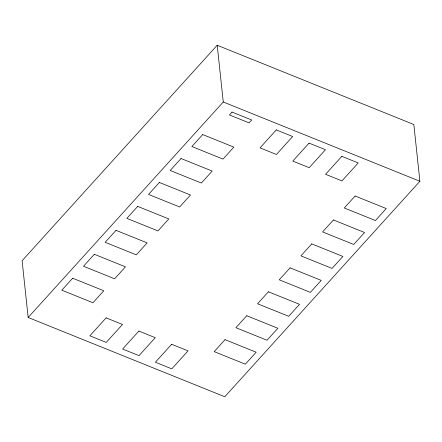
<?xml version="1.0" encoding="UTF-8"?>
<svg xmlns="http://www.w3.org/2000/svg" width="442" height="442" viewBox="0 0 442 442"><rect width="100%" height="100%" fill="white"/><g stroke="black" fill="none" stroke-linecap="round" stroke-linejoin="round"><path stroke-width="0.66" d="M217.204 45.244L22.1 260.73L28.166 317.483L224.796 396.756L419.9 181.27L413.834 124.517L217.204 45.244L223.271 101.997L28.166 317.483M223.271 101.997L419.9 181.27M72.659 278.228L61.819 290.195L92.953 302.748L103.787 290.775L72.659 278.228M94.334 254.283L83.494 266.255L114.627 278.808L125.467 266.835L94.334 254.283M116.014 230.343L105.174 242.31L136.307 254.863L147.147 242.89L116.014 230.343M137.694 206.397L126.854 218.37L157.987 230.923L168.827 218.95L137.694 206.397M159.369 182.458L148.534 194.425L179.662 206.978L190.502 195.005L159.369 182.458M181.049 158.512L170.209 170.485L201.342 183.038L212.182 171.065L181.049 158.512M202.729 134.567L191.889 146.54L223.022 159.092L233.862 147.12L202.729 134.567M232.044 112.075L229.442 114.948L249.106 122.87L251.708 119.997L232.044 112.075M106.108 317.859L89.853 335.815L106.235 342.423L122.495 324.467L106.108 317.859M276.289 129.909L260.029 147.866L276.41 154.473L292.67 136.517L276.289 129.909M138.882 331.069L122.622 349.031L139.009 355.633L155.269 337.677L138.882 331.069M309.057 143.12L292.797 161.076L309.185 167.684L325.445 149.727L309.057 143.12M171.651 344.285L155.396 362.241L171.778 368.849L188.038 350.887L171.651 344.285M341.826 156.335L325.572 174.292L341.953 180.894L358.213 162.938L341.826 156.335M225.044 339.66L214.204 351.633L245.338 364.186L256.178 352.213L225.044 339.66M246.724 315.721L235.884 327.693L267.018 340.241L277.858 328.273L246.724 315.721M268.399 291.775L257.559 303.748L288.692 316.301L299.532 304.328L268.399 291.775M290.079 267.835L279.239 279.808L310.372 292.355L321.212 280.388L290.079 267.835M311.759 243.89L300.919 255.863L332.053 268.416L342.893 256.443L311.759 243.89M333.434 219.95L322.599 231.923L353.727 244.47L364.567 232.503L333.434 219.95M355.114 196.005L344.274 207.978L375.407 220.53L386.247 208.558L355.114 196.005"/></g></svg>
